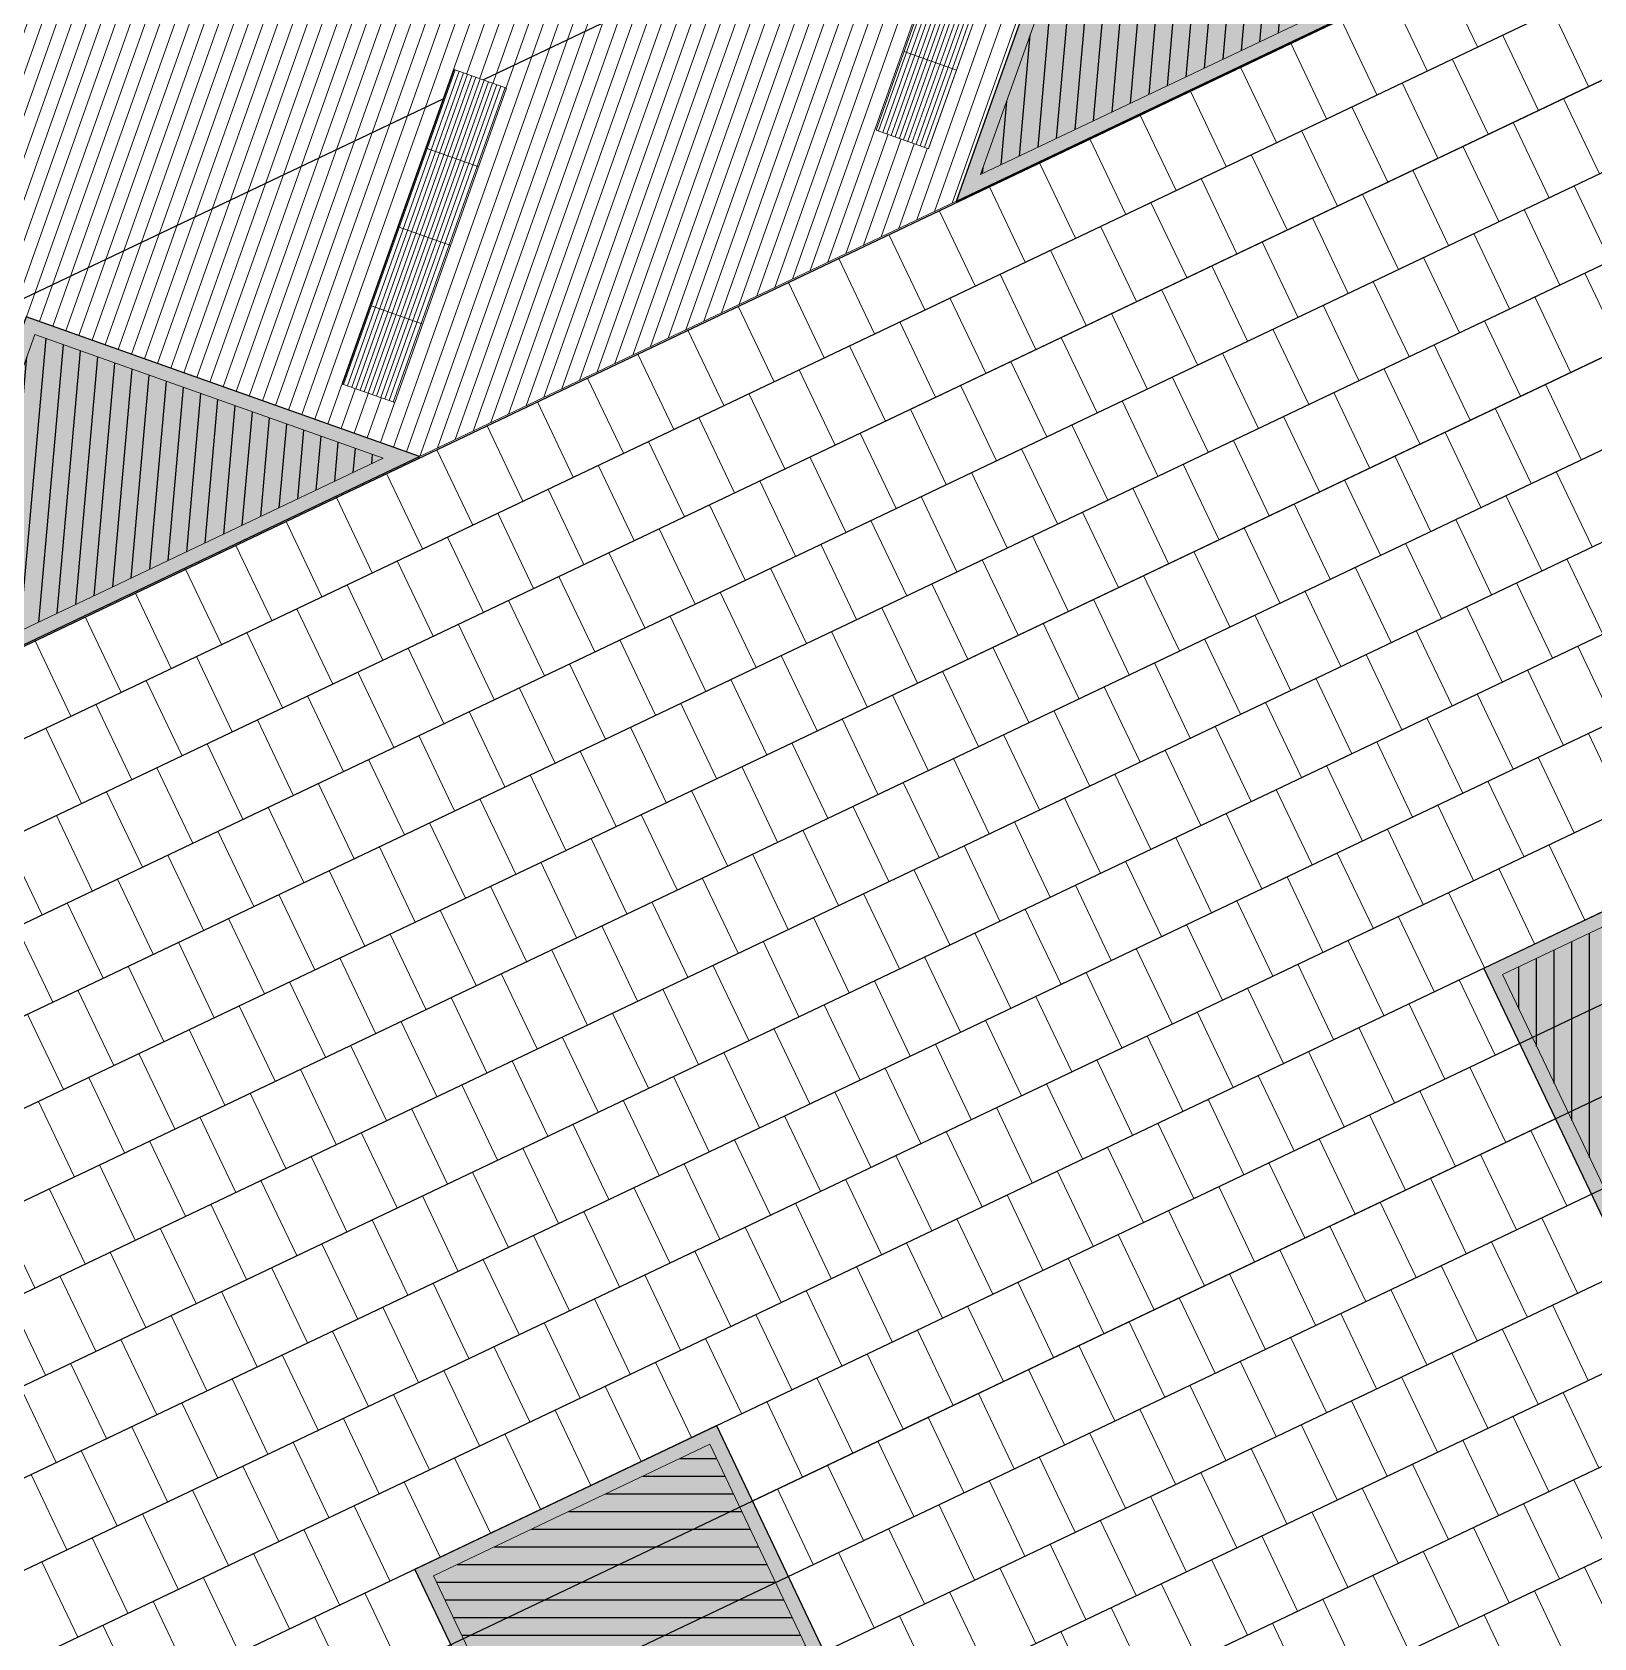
# Model space of a CAD drawing. Header units: metres. Extents: x 679599 to 680028, y 2748524 to 2748840.
# Drawn here: x 679856.32 to 679867.55, y 2748775.6 to 2748787.14 of the extents above; entities that cross this region are included whole.
import ezdxf

# ---------------------------------------------------------------- set-up
doc = ezdxf.new("R2010")
doc.units = ezdxf.units.M
doc.header["$LTSCALE"] = 5
doc.layers.add('00-AUX', color=2, linetype='Continuous', plot=False)
doc.layers.add('00-AUX Tree Pit', color=2, linetype='Continuous', plot=False)
doc.layers.add('02-L-B-Barrier Curb', color=210, linetype='Continuous', lineweight=5, plot=False)
doc.layers.add('02-L-B-Curb', color=11, linetype='Continuous', lineweight=5, plot=False)
for name, color, linetype, lineweight in [('02-L-B-Flat Bar', 181, 'Continuous', 5), ('03-TR-Pavement_04_Dry Meadow_', 54, 'Continuous', 5), ('04-BK-Tree Pit', 6, 'Continuous', 5)]:
    doc.layers.add(name, color=color, linetype=linetype, lineweight=lineweight)
for name, color, linetype, lineweight, true_color in [('02-L-Joints-Paviment_07_Precast Concrete Blocks 60X40', 7, 'Continuous', 5, 0x999999), ('03-TR-Pavement_02_Sealed Gravel', 7, 'Continuous', 5, 0x38321e), ('03-TR-Pavement_04_Dry Meadow_2', 7, 'Continuous', 5, 0xe2c75d), ('03-TR-Pavement_07_Precast Concrete Blocks 20X10', 7, 'Continuous', 5, 0x999999), ('03-TR-Pavement_07_Precast Concrete Blocks 60X40', 7, 'Continuous', 5, 0x999999), ('03-TR-Pavement_07_Precast irregular Concrete Blocks', 7, 'Continuous', 5, 0xb3b3b3)]:
    doc.layers.add(name, color=color, linetype=linetype, lineweight=lineweight, true_color=true_color)
doc.layers.add('03-TR-Tree Pit_Green', color=46, linetype='Continuous')
doc.layers.add('03-TR-Tree Pit_White', color=7, linetype='Continuous', true_color=0xfcfcfc)

# ---------------------------------------------------------------- blocks, each defined once
blk = doc.blocks.new('ALCORQUE RECTANGULAR')
at = {"layer": '03-TR-Tree Pit_Green', "ltscale": 0.3}
h = blk.add_hatch(dxfattribs=at)
h.set_pattern_fill('ANSI31', color=256, scale=0.04, angle=-45)
h.set_pattern_definition([(360, (-2068898.16958, 3428624.0145), (3e-17, 0.127), [])])
h.paths.add_polyline_path([(679903.391, 2748647.421), (679902.702, 2748648.869), (679904.689, 2748649.814), (679905.377, 2748648.367)])
at = {"layer": '03-TR-Tree Pit_White'}
h = blk.add_hatch(color=256, dxfattribs=at)
h.dxf.hatch_style = 1
h.paths.add_polyline_path([(679903.344, 2748647.288), (679902.569, 2748648.916), (679904.736, 2748649.947), (679905.511, 2748648.319)])
at = {"layer": '02-L-B-Curb'}
blk.add_lwpolyline([(679903.344, 2748647.288), (679902.569, 2748648.916), (679904.736, 2748649.947), (679905.511, 2748648.319)], close=True, dxfattribs=at)
at = {"layer": '02-L-B-Curb', "color": 6}
blk.add_lwpolyline([(679903.391, 2748647.421), (679902.702, 2748648.868), (679904.689, 2748649.814), (679905.378, 2748648.366)], close=True, dxfattribs=at)
blk = doc.blocks.new('Alcorque Parking 8m2')
at = {"layer": '03-TR-Tree Pit_Green', "ltscale": 0.3}
h = blk.add_hatch(dxfattribs=at)
h.set_pattern_fill('ANSI31', color=256, scale=0.04, angle=40)
h.set_pattern_definition([(85, (-679726.04474, -2748720.75428), (-0.1265167266577, 0.011068779329), [])])
h.paths.add_polyline_path([(-1.079, -0.384), (2.316, 1.231), (-0.189, 2.121)])
at = {"layer": '03-TR-Tree Pit_White'}
h = blk.add_hatch(color=256, dxfattribs=at)
h.dxf.hatch_style = 1
h.paths.add_polyline_path([(-1.254, -0.578), (2.577, 1.245), (-0.25, 2.249)])
at = {"layer": '02-L-B-Curb'}
blk.add_lwpolyline([(2.577, 1.245), (-0.25, 2.249), (-1.254, -0.578)], close=True, dxfattribs=at)
at = {"layer": '02-L-B-Curb', "color": 6}
blk.add_lwpolyline([(2.316, 1.231), (-0.189, 2.121), (-1.079, -0.384)], close=True, dxfattribs=at)
blk = doc.blocks.new('Piece Parking')
blk.add_wipeout([(-1.7, 0.2), (-1.7, -0.2), (0.7, -0.2), (0.7, 0.2)])
at = {"layer": '03-TR-Pavement_07_Precast irregular Concrete Blocks'}
h = blk.add_hatch(dxfattribs=at)
h.set_pattern_fill('ANSI31', color=256, scale=0.01, angle=135)
h.paths.add_polyline_path([(-1.7, 0.2), (0.7, 0.2), (0.7, -0.2), (-1.7, -0.2)])
blk.add_lwpolyline([(-1.7, 0.2), (0.7, 0.2), (0.7, -0.2), (-1.7, -0.2)], close=True)
at = {"layer": '02-L-Joints-Paviment_07_Precast Concrete Blocks 60X40'}
for points in [[(-1.1, 0.2), (-1.1, -0.2)], [(-0.5, 0.2), (-0.5, -0.2)], [(0.1, 0.2), (0.1, -0.2)]]:
    blk.add_lwpolyline(points, dxfattribs=at)
blk = doc.blocks.new('*U48')
at = {"rotation": 44.98941877856481}
blk.add_blockref('Piece Parking', (-0.199, -0.481), dxfattribs=at)
blk = doc.blocks.new('*U49')
at = {"layer": '02-L-B-Barrier Curb', "color": 0, "linetype": 'ByBlock', "lineweight": -2, "transparency": 16777216, "rotation": 25.44812303892089}
for p in [(679863.118, 2748788.492), (679859.28, 2748786.666), (679855.442, 2748784.839)]:
    blk.add_blockref('*U48', p, dxfattribs=at)

msp = doc.modelspace()

# ---------------------------------------------------------------- hatches: boundary and pattern name
at = {"layer": '03-TR-Pavement_02_Sealed Gravel', "linetype": 'Continuous'}
h = msp.add_hatch(dxfattribs=at)
h.set_pattern_fill('ANSI31', color=256, scale=0.0393, angle=45)
h.set_pattern_definition([(90, (652974.11672, 2717198.73223), (-0.1247775, 0), [])])
h.paths.add_polyline_path([(679907.003, 2748743.724, -0.161814), (679919.498, 2748750.942, -0.003897), (679921.772, 2748751.391), (679921.586, 2748752.374, 0.003898), (679919.297, 2748751.921, 0.095494), (679910.949, 2748748.457), (679917.775, 2748758.07), (679916.96, 2748758.649), (679908.689, 2748747.001, -0.265173), (679902.296, 2748744.031), (679888.553, 2748745.181, -0.048342), (679890.618, 2748750.885, -0.004242), (679894.427, 2748758.72, 0.011738), (679915.164, 2748760.727), (679915.044, 2748761.72, -0.011403), (679894.945, 2748759.761, -0.003208), (679897.927, 2748765.636, 0.027333), (679901.217, 2748772.976), (679900.283, 2748773.333, -0.027329), (679897.038, 2748766.094, 0.003497), (679893.785, 2748759.676, -0.003341), (679887.88, 2748759.291, 0.244086), (679870.012, 2748749.029, -0.032517), (679865.084, 2748742.409), (679862.777, 2748745.531), (679860.575, 2748752.201), (679900.459, 2748777.03), (679899.984, 2748777.794), (679859.498, 2748752.591), (679861.968, 2748745.112), (679883.467, 2748716.021), (679900.195, 2748726.433), (679899.719, 2748727.197), (679883.697, 2748717.224), (679883.594, 2748717.363)])
h.paths.add_polyline_path([(679882.996, 2748718.173), (679865.678, 2748741.606, -0.241422), (679874.739, 2748745.333), (679887.312, 2748744.281, 0.084331), (679886.811, 2748733.425, -0.18785)], flags=16)
h.paths.add_polyline_path([(679882.994, 2748718.344), (679865.806, 2748741.601, -0.239448), (679874.731, 2748745.234), (679887.191, 2748744.191, 0.083451), (679886.712, 2748733.412, -0.186193)], flags=0)
h.paths.add_polyline_path([(679886.133, 2748721.729, 0.134058), (679887.803, 2748733.548, -0.08537), (679888.318, 2748744.197), (679902.212, 2748743.034, 0.099036), (679905.374, 2748743.396)], flags=16)
h.paths.add_polyline_path([(679886.454, 2748722.241, 0.127381), (679887.903, 2748733.561, -0.084667), (679888.396, 2748744.09), (679902.204, 2748742.935, 0.088186), (679905.066, 2748743.2)], flags=0)
h.paths.add_polyline_path([(679874.823, 2748746.33, 0.140393), (679868.482, 2748745.074, 0.016107), (679870.852, 2748748.487, -0.244209), (679887.93, 2748758.293, 0.003014), (679893.269, 2748758.637, 0.003955), (679889.715, 2748751.315, 0.049646), (679887.543, 2748745.265)], flags=16)
h.paths.add_polyline_path([(679874.831, 2748746.429, 0.131521), (679868.806, 2748745.345, 0.014517), (679870.937, 2748748.433, -0.244222), (679887.935, 2748758.193, 0.002916), (679893.102, 2748758.525, 0.003871), (679889.625, 2748751.358, 0.048992), (679887.466, 2748745.372)], flags=0)
at = {"layer": '03-TR-Pavement_04_Dry Meadow_', "linetype": 'Continuous'}
h = msp.add_hatch(dxfattribs=at)
h.set_pattern_fill('ANSI31', color=256, scale=0.0502, angle=45)
h.paths.add_polyline_path([(679889.625, 2748751.358, -0.003871), (679893.102, 2748758.525, -0.002916), (679887.935, 2748758.193, 0.244222), (679870.937, 2748748.433, -0.014517), (679868.806, 2748745.345, -0.131521), (679874.831, 2748746.429), (679887.466, 2748745.372, -0.048992)], flags=17)
h.paths.add_polyline_path([(679905.066, 2748743.2, -0.088186), (679902.204, 2748742.935), (679888.396, 2748744.09, 0.084667), (679887.903, 2748733.561, -0.127381), (679886.454, 2748722.241)], flags=17)
h.paths.add_polyline_path([(679887.191, 2748744.191), (679874.731, 2748745.234, 0.239448), (679865.806, 2748741.601), (679882.994, 2748718.344, 0.186193), (679886.712, 2748733.412, -0.083451)], flags=17)
h.paths.add_polyline_path([(679929.227, 2748752.578), (679904.229, 2748780.437), (679900.069, 2748777.847), (679900.597, 2748776.998), (679860.694, 2748752.157), (679862.867, 2748745.578), (679865.09, 2748742.57, 0.032019), (679869.928, 2748749.083, -0.244074), (679887.875, 2748759.391, 0.003309), (679893.721, 2748759.772, -0.003469), (679896.949, 2748766.14, 0.027673), (679900.225, 2748773.463), (679901.346, 2748773.034, -0.027673), (679898.015, 2748765.59, 0.003122), (679895.113, 2748759.874, 0.011361), (679915.131, 2748761.831), (679915.275, 2748760.639, -0.011763), (679894.491, 2748758.624, 0.004214), (679890.709, 2748750.842, 0.047397), (679888.679, 2748745.271), (679902.304, 2748744.131, 0.265173), (679908.607, 2748747.059), (679916.936, 2748758.789), (679917.914, 2748758.094), (679911.331, 2748748.822, -0.090021), (679919.276, 2748752.019, -0.004065), (679921.666, 2748752.491), (679921.889, 2748751.311, 0.004065), (679919.518, 2748750.844, 0.161814), (679907.078, 2748743.658), (679883.723, 2748717.358), (679899.751, 2748727.335), (679899.804, 2748727.25), (679900.279, 2748726.487)])
at = {"layer": '03-TR-Pavement_04_Dry Meadow_2', "ltscale": 2, "transparency": 33554687}
h = msp.add_hatch(dxfattribs=at)
h.set_pattern_fill('AR-CONC', color=256, scale=0.0067, angle=290)
h.paths.add_polyline_path([(679889.625, 2748751.358, -0.003871), (679893.102, 2748758.525, -0.002916), (679887.935, 2748758.193, 0.244222), (679870.937, 2748748.433, -0.014517), (679868.806, 2748745.345, -0.131521), (679874.831, 2748746.429), (679887.466, 2748745.372, -0.048992)], flags=17)
h.paths.add_polyline_path([(679905.066, 2748743.2, -0.088186), (679902.204, 2748742.935), (679888.396, 2748744.09, 0.084667), (679887.903, 2748733.561, -0.127381), (679886.454, 2748722.241)], flags=17)
h.paths.add_polyline_path([(679887.191, 2748744.191), (679874.731, 2748745.234, 0.239448), (679865.806, 2748741.601), (679882.994, 2748718.344, 0.186193), (679886.712, 2748733.412, -0.083451)], flags=17)
edge = h.paths.add_edge_path(flags=17)
edge.add_line((679912.578, 2748752.651), (679912.219, 2748752.906))
edge.add_arc((679911.099, 2748751.078), 2.144, 58.5039, 110.6816)
edge.add_arc((679909.301, 2748755.897), 3, 130.6997, 290.2906, ccw=False)
edge.add_arc((679905.979, 2748759.825), 2.144, 309.5625, 360.2606)
edge.add_arc((679862.059, 2749201.318), 443.88, 274.19002, 275.95669, ccw=False)
edge.add_arc((680354.265, 2748530.352), 513.323, 153.59615, 154.56191)
edge.add_arc((679919.017, 2748737.377), 31.348, 154.5619, 165.4163)
edge.add_line((679888.679, 2748745.271), (679902.304, 2748744.131))
edge.add_arc((679902.889, 2748751.119), 7.013, 265.2169, 324.6227)
edge.add_line((679908.607, 2748747.059), (679912.578, 2748752.651))
edge = h.paths.add_edge_path()
edge.add_line((679894.39, 2748762.424), (679894.918, 2748762.159))
edge.add_arc((680354.265, 2748530.352), 514.523, 152.72476, 153.22245, ccw=False)
edge.add_arc((679832.485, 2748799.377), 72.528, 332.72476, 339.06533)
edge.add_line((679900.225, 2748773.463), (679901.346, 2748773.034))
edge.add_arc((679832.485, 2748799.377), 73.728, 332.72476, 339.06533, ccw=False)
edge.add_arc((680354.265, 2748530.352), 513.323, 152.72476, 153.44035)
edge.add_arc((679862.059, 2749201.318), 442.68, 274.28218, 276.8857)
edge.add_line((679915.131, 2748761.831), (679915.275, 2748760.639))
edge.add_arc((679862.059, 2749201.318), 443.88, 276.15185, 276.8857, ccw=False)
edge.add_arc((679911.725, 2748760.435), 2.144, 191.8592, 241.8889)
edge.add_arc((679909.301, 2748755.897), 3, -0.8356, 61.8842, ccw=False)
edge.add_arc((679914.444, 2748755.789), 2.144, 178.276, 230.7467)
edge.add_line((679913.087, 2748754.129), (679913.446, 2748753.874))
edge.add_line((679913.446, 2748753.874), (679916.936, 2748758.789))
edge.add_line((679916.936, 2748758.789), (679917.914, 2748758.094))
edge.add_line((679917.914, 2748758.094), (679911.331, 2748748.822))
edge.add_arc((679924.109, 2748728.534), 23.977, 101.628, 122.2039, ccw=False)
edge.add_arc((679949.469, 2748605.298), 149.796, 100.69645, 101.62805, ccw=False)
edge.add_line((679921.666, 2748752.491), (679921.889, 2748751.311))
edge.add_arc((679949.469, 2748605.298), 148.596, 100.69645, 101.62805)
edge.add_arc((679924.109, 2748728.534), 22.777, 101.628, 129.2286)
edge.add_arc((679911.191, 2748743.572), 3, -218.3678, 119.6968, ccw=False)
edge.add_arc((679924.109, 2748728.534), 22.777, 132.1004, 138.3944)
edge.add_line((679907.078, 2748743.658), (679883.723, 2748717.358))
edge.add_line((679883.723, 2748717.358), (679899.751, 2748727.335))
edge.add_line((679899.751, 2748727.335), (679900.279, 2748726.487))
edge.add_line((679900.279, 2748726.487), (679929.227, 2748752.578))
edge.add_line((679929.227, 2748752.578), (679904.229, 2748780.437))
edge.add_line((679904.229, 2748780.437), (679900.069, 2748777.847))
edge.add_line((679900.069, 2748777.847), (679900.597, 2748776.998))
edge.add_line((679900.597, 2748776.998), (679860.694, 2748752.157))
edge.add_line((679860.694, 2748752.157), (679862.867, 2748745.578))
edge.add_line((679862.867, 2748745.578), (679865.09, 2748742.57))
edge.add_arc((679816.707, 2748783.565), 63.415, 319.72545, 327.06105)
edge.add_arc((679888.831, 2748736.95), 22.462, 92.4387, 147.3038, ccw=False)
edge.add_arc((679862.059, 2749201.318), 442.68, 273.34324, 274.10153)
edge.add_arc((680354.265, 2748530.352), 514.523, 153.38949, 153.51982, ccw=False)
edge.add_line((679894.244, 2748760.819), (679893.717, 2748761.084))
edge.add_arc((679892.885, 2748759.107), 2.144, 67.1871, 119.5346)
edge.add_arc((679890.381, 2748763.601), 3, 7.4778, 298.8516, ccw=False)
edge.add_arc((679895.481, 2748764.27), 2.144, 187.476, 239.4248)
edge = h.paths.add_edge_path(flags=16)
edge.add_line((679883.004, 2748744.541), (679881.509, 2748744.665))
edge.add_arc((679875.307, 2748747.879), 6.985, 309.9662, 332.6034, ccw=False)
edge.add_arc((679881.878, 2748740.031), 3.25, 129.8801, 311.1921)
edge.add_arc((679888.942, 2748731.549), 7.79, 108.2799, 129.1989, ccw=False)
edge.add_line((679886.498, 2748738.946), (679886.606, 2748740.451))
edge.add_arc((679890.077, 2748747.425), 7.79, 222.6234, 243.5424, ccw=False)
edge.add_arc((679889.649, 2748746.695), 6.985, 197.9552, 220.5924, ccw=False)
at = {"layer": '03-TR-Pavement_07_Precast Concrete Blocks 20X10'}
h = msp.add_hatch(dxfattribs=at)
h.set_pattern_fill('ANSI31', color=256, scale=0.0315, angle=25.5)
h.set_pattern_definition([(70.5, (0, 0), (-0.094275932128, 0.033384858509), [])])
edge = h.paths.add_edge_path()
edge.add_line((679846.747, 2748785.254), (679848.542, 2748781.477))
edge.add_line((679848.542, 2748781.477), (679851.428, 2748780.438))
edge.add_line((679851.428, 2748780.438), (679855.273, 2748782.267))
edge.add_line((679855.273, 2748782.267), (679856.277, 2748785.094))
edge.add_line((679856.277, 2748785.094), (679859.104, 2748784.09))
edge.add_line((679859.104, 2748784.09), (679862.949, 2748785.92))
edge.add_line((679862.949, 2748785.92), (679863.953, 2748788.747))
edge.add_line((679863.953, 2748788.747), (679866.78, 2748787.743))
edge.add_line((679866.78, 2748787.743), (679870.625, 2748789.573))
edge.add_line((679870.625, 2748789.573), (679871.629, 2748792.4))
edge.add_line((679871.629, 2748792.4), (679874.456, 2748791.396))
edge.add_line((679874.456, 2748791.396), (679878.294, 2748793.222))
edge.add_line((679878.294, 2748793.222), (679879.304, 2748796.052))
edge.add_line((679879.304, 2748796.052), (679882.132, 2748795.049))
edge.add_line((679882.132, 2748795.049), (679885.976, 2748796.878))
edge.add_line((679885.976, 2748796.878), (679886.946, 2748799.611))
edge.add_line((679886.946, 2748799.611), (679886.98, 2748799.704))
edge.add_line((679886.98, 2748799.704), (679889.807, 2748798.7))
edge.add_line((679889.807, 2748798.7), (679893.651, 2748800.53))
edge.add_line((679893.651, 2748800.53), (679894.655, 2748803.357))
edge.add_line((679894.655, 2748803.357), (679897.482, 2748802.353))
edge.add_line((679897.482, 2748802.353), (679901.327, 2748804.183))
edge.add_line((679901.327, 2748804.183), (679902.33, 2748807.009))
edge.add_line((679902.33, 2748807.009), (679905.158, 2748806.006))
edge.add_line((679905.158, 2748806.006), (679909.001, 2748807.835))
edge.add_line((679909.001, 2748807.835), (679909.972, 2748810.567))
edge.add_line((679909.972, 2748810.567), (679912.832, 2748809.658))
edge.add_line((679912.832, 2748809.658), (679916.677, 2748811.487))
edge.add_line((679916.677, 2748811.487), (679917.681, 2748814.314))
edge.add_line((679917.681, 2748814.314), (679920.508, 2748813.31))
edge.add_line((679920.508, 2748813.31), (679924.352, 2748815.139))
edge.add_line((679924.352, 2748815.139), (679925.356, 2748817.966))
edge.add_line((679925.356, 2748817.966), (679928.18, 2748816.961))
edge.add_line((679928.18, 2748816.961), (679932.025, 2748818.791))
edge.add_line((679932.025, 2748818.791), (679933.03, 2748821.618))
edge.add_line((679933.03, 2748821.618), (679935.857, 2748820.614))
edge.add_line((679935.857, 2748820.614), (679939.701, 2748822.444))
edge.add_line((679939.701, 2748822.444), (679940.705, 2748825.27))
edge.add_line((679940.705, 2748825.27), (679943.555, 2748824.267))
edge.add_line((679943.555, 2748824.267), (679947.475, 2748826.144))
edge.add_line((679947.475, 2748826.144), (679948.507, 2748829.047))
edge.add_line((679948.507, 2748829.047), (679946.708, 2748832.826))
edge.add_line((679946.708, 2748832.826), (679846.744, 2748785.257))

# ---------------------------------------------------------------- linework, layer by layer
at = {"layer": '00-AUX'}
for points in [[(679851.605, 2748783.013), (679948.419, 2748829.084)], [(679670.326, 2748694.247), (679906.736, 2748806.746)], [(679670.403, 2748693.619), (679906.813, 2748806.118)], [(679670.841, 2748693.163), (679907.252, 2748805.663)], [(679670.919, 2748692.536), (679907.329, 2748805.035)], [(679671.357, 2748692.08), (679907.767, 2748804.579)], [(679671.434, 2748691.452), (679907.845, 2748803.951)], [(679671.873, 2748690.996), (679908.283, 2748803.495)], [(679671.95, 2748690.369), (679908.36, 2748802.868)], [(679675.639, 2748691.46), (679908.831, 2748802.427)], [(679680.412, 2748693.066), (679908.864, 2748801.779)], [(679684.823, 2748694.501), (679909.347, 2748801.344)], [(679689.235, 2748695.936), (679907.032, 2748799.578)], [(679694.007, 2748697.543), (679904.22, 2748797.575)], [(679698.419, 2748698.977), (679901.769, 2748795.744)], [(679703.192, 2748700.584), (679899.679, 2748794.085)], [(679707.603, 2748702.019), (679896.867, 2748792.083)], [(679712.015, 2748703.454), (679894.416, 2748790.252)], [(679716.787, 2748705.06), (679891.964, 2748788.421)], [(679721.199, 2748706.495), (679889.513, 2748786.59)]]:
    msp.add_lwpolyline(points, dxfattribs=at)
at = {"layer": '00-AUX Tree Pit'}
for points in [[(679866.794, 2748787.746), (679863.967, 2748788.75), (679862.963, 2748785.923)], [(679859.103, 2748784.091), (679856.276, 2748785.095), (679855.272, 2748782.268)], [(679869.416, 2748779.02), (679867.788, 2748778.245), (679866.756, 2748780.412), (679868.385, 2748781.187)], [(679859.846, 2748774.462), (679859.071, 2748776.09), (679861.238, 2748777.122), (679862.013, 2748775.493)]]:
    msp.add_lwpolyline(points, close=True, dxfattribs=at)
at = {"layer": '02-L-B-Flat Bar'}
msp.add_lwpolyline([(679851.427, 2748780.438), (679947.475, 2748826.144)], dxfattribs=at)
at = {"layer": '02-L-Joints-Paviment_07_Precast Concrete Blocks 60X40'}
for points in [[(679866.452, 2748787.576), (679866.71, 2748787.035)], [(679866.091, 2748787.404), (679866.349, 2748786.863)], [(679867.252, 2748787.292), (679867.509, 2748786.751)], [(679865.73, 2748787.233), (679865.987, 2748786.691)], [(679866.89, 2748787.121), (679867.148, 2748786.579)], [(679865.368, 2748787.061), (679865.626, 2748786.519)], [(679865.007, 2748786.889), (679865.265, 2748786.347)], [(679866.529, 2748786.949), (679866.787, 2748786.407)], [(679866.168, 2748786.777), (679866.426, 2748786.235)], [(679864.646, 2748786.717), (679864.904, 2748786.175)], [(679867.329, 2748786.665), (679867.587, 2748786.123)], [(679864.285, 2748786.545), (679864.543, 2748786.003)], [(679865.807, 2748786.605), (679866.065, 2748786.063)], [(679865.446, 2748786.433), (679865.703, 2748785.891)], [(679866.968, 2748786.493), (679867.225, 2748785.951)], [(679863.924, 2748786.373), (679864.181, 2748785.831)], [(679866.606, 2748786.321), (679866.864, 2748785.779)], [(679863.562, 2748786.201), (679863.82, 2748785.66)], [(679865.084, 2748786.261), (679865.342, 2748785.719)], [(679864.723, 2748786.089), (679864.981, 2748785.547)], [(679866.245, 2748786.149), (679866.503, 2748785.607)], [(679863.201, 2748786.029), (679863.459, 2748785.488)], [(679865.884, 2748785.977), (679866.142, 2748785.435)], [(679867.406, 2748786.037), (679867.664, 2748785.495)], [(679862.84, 2748785.858), (679863.098, 2748785.316)], [(679864.362, 2748785.917), (679864.62, 2748785.376)], [(679867.045, 2748785.865), (679867.303, 2748785.323)], [(679864.001, 2748785.745), (679864.259, 2748785.204)], [(679865.523, 2748785.805), (679865.781, 2748785.263)], [(679862.479, 2748785.686), (679862.737, 2748785.144)], [(679865.162, 2748785.633), (679865.419, 2748785.092)], [(679866.684, 2748785.693), (679866.941, 2748785.151)], [(679862.118, 2748785.514), (679862.375, 2748784.972)], [(679863.64, 2748785.574), (679863.897, 2748785.032)], [(679866.322, 2748785.521), (679866.58, 2748784.98)], [(679863.278, 2748785.402), (679863.536, 2748784.86)], [(679864.8, 2748785.462), (679865.058, 2748784.92)], [(679867.483, 2748785.409), (679867.741, 2748784.867)], [(679861.756, 2748785.342), (679862.014, 2748784.8)], [(679864.439, 2748785.29), (679864.697, 2748784.748)], [(679865.961, 2748785.349), (679866.219, 2748784.808)], [(679861.395, 2748785.17), (679861.653, 2748784.628)], [(679862.917, 2748785.23), (679863.175, 2748784.688)], [(679865.6, 2748785.178), (679865.858, 2748784.636)], [(679867.122, 2748785.237), (679867.38, 2748784.696)], [(679862.556, 2748785.058), (679862.814, 2748784.516)], [(679864.078, 2748785.118), (679864.336, 2748784.576)], [(679866.761, 2748785.065), (679867.019, 2748784.524)], [(679861.034, 2748784.998), (679861.292, 2748784.456)], [(679863.717, 2748784.946), (679863.975, 2748784.404)], [(679865.239, 2748785.006), (679865.497, 2748784.464)], [(679860.673, 2748784.826), (679860.931, 2748784.285)], [(679862.195, 2748784.886), (679862.453, 2748784.344)], [(679864.878, 2748784.834), (679865.135, 2748784.292)], [(679866.4, 2748784.894), (679866.657, 2748784.352)], [(679861.834, 2748784.714), (679862.091, 2748784.172)], [(679863.356, 2748784.774), (679863.613, 2748784.232)], [(679866.038, 2748784.722), (679866.296, 2748784.18)], [(679860.312, 2748784.654), (679860.57, 2748784.113)], [(679862.994, 2748784.602), (679863.252, 2748784.06)], [(679864.516, 2748784.662), (679864.774, 2748784.12)], [(679867.199, 2748784.61), (679867.457, 2748784.068)], [(679859.951, 2748784.483), (679860.208, 2748783.941)], [(679861.472, 2748784.542), (679861.73, 2748784.001)], [(679864.155, 2748784.49), (679864.413, 2748783.948)], [(679865.677, 2748784.55), (679865.935, 2748784.008)], [(679861.111, 2748784.37), (679861.369, 2748783.829)], [(679862.633, 2748784.43), (679862.891, 2748783.888)], [(679865.316, 2748784.378), (679865.574, 2748783.836)], [(679866.838, 2748784.438), (679867.096, 2748783.896)], [(679859.589, 2748784.311), (679859.847, 2748783.769)], [(679862.272, 2748784.258), (679862.53, 2748783.717)], [(679863.794, 2748784.318), (679864.052, 2748783.776)], [(679866.477, 2748784.266), (679866.735, 2748783.724)], [(679859.228, 2748784.139), (679859.486, 2748783.597)], [(679860.75, 2748784.199), (679861.008, 2748783.657)], [(679863.433, 2748784.146), (679863.691, 2748783.605)], [(679864.955, 2748784.206), (679865.213, 2748783.664)], [(679860.389, 2748784.027), (679860.647, 2748783.485)], [(679861.911, 2748784.087), (679862.169, 2748783.545)], [(679864.594, 2748784.034), (679864.851, 2748783.492)], [(679866.116, 2748784.094), (679866.373, 2748783.552)], [(679858.867, 2748783.967), (679859.125, 2748783.425)], [(679861.55, 2748783.915), (679861.808, 2748783.373)], [(679863.072, 2748783.974), (679863.33, 2748783.433)], [(679865.754, 2748783.922), (679866.012, 2748783.38)], [(679867.276, 2748783.982), (679867.534, 2748783.44)], [(679858.506, 2748783.795), (679858.764, 2748783.253)], [(679860.028, 2748783.855), (679860.286, 2748783.313)], [(679862.71, 2748783.803), (679862.968, 2748783.261)], [(679864.232, 2748783.862), (679864.49, 2748783.321)], [(679866.915, 2748783.81), (679867.173, 2748783.268)], [(679859.667, 2748783.683), (679859.924, 2748783.141)], [(679861.189, 2748783.743), (679861.446, 2748783.201)], [(679863.871, 2748783.69), (679864.129, 2748783.149)], [(679865.393, 2748783.75), (679865.651, 2748783.208)], [(679858.145, 2748783.623), (679858.402, 2748783.081)], [(679860.827, 2748783.571), (679861.085, 2748783.029)], [(679862.349, 2748783.631), (679862.607, 2748783.089)], [(679865.032, 2748783.578), (679865.29, 2748783.037)], [(679866.554, 2748783.638), (679866.812, 2748783.096)], [(679857.783, 2748783.451), (679858.041, 2748782.91)], [(679859.305, 2748783.511), (679859.563, 2748782.969)], [(679861.988, 2748783.459), (679862.246, 2748782.917)], [(679863.51, 2748783.519), (679863.768, 2748782.977)], [(679866.193, 2748783.466), (679866.451, 2748782.924)], [(679858.944, 2748783.339), (679859.202, 2748782.797)], [(679860.466, 2748783.399), (679860.724, 2748782.857)], [(679863.149, 2748783.347), (679863.407, 2748782.805)], [(679864.671, 2748783.406), (679864.929, 2748782.865)], [(679867.354, 2748783.354), (679867.611, 2748782.812)], [(679857.422, 2748783.279), (679857.68, 2748782.738)], [(679860.105, 2748783.227), (679860.363, 2748782.685)], [(679861.627, 2748783.287), (679861.885, 2748782.745)], [(679864.31, 2748783.235), (679864.568, 2748782.693)], [(679865.832, 2748783.294), (679866.089, 2748782.753)], [(679857.061, 2748783.108), (679857.319, 2748782.566)], [(679858.583, 2748783.167), (679858.841, 2748782.626)], [(679861.266, 2748783.115), (679861.524, 2748782.573)], [(679862.788, 2748783.175), (679863.046, 2748782.633)], [(679865.47, 2748783.123), (679865.728, 2748782.581)], [(679866.992, 2748783.182), (679867.25, 2748782.641)], [(679858.222, 2748782.995), (679858.48, 2748782.454)], [(679859.744, 2748783.055), (679860.002, 2748782.513)], [(679862.427, 2748783.003), (679862.684, 2748782.461)], [(679863.949, 2748783.063), (679864.206, 2748782.521)], [(679866.631, 2748783.01), (679866.889, 2748782.469)], [(679856.7, 2748782.936), (679856.958, 2748782.394)], [(679859.383, 2748782.883), (679859.64, 2748782.342)], [(679860.905, 2748782.943), (679861.162, 2748782.401)], [(679863.587, 2748782.891), (679863.845, 2748782.349)], [(679865.109, 2748782.951), (679865.367, 2748782.409)], [(679856.339, 2748782.764), (679856.596, 2748782.222)], [(679857.861, 2748782.824), (679858.118, 2748782.282)], [(679860.543, 2748782.771), (679860.801, 2748782.229)], [(679862.065, 2748782.831), (679862.323, 2748782.289)], [(679864.748, 2748782.779), (679865.006, 2748782.237)], [(679866.27, 2748782.839), (679866.528, 2748782.297)], [(679857.499, 2748782.652), (679857.757, 2748782.11)], [(679859.021, 2748782.711), (679859.279, 2748782.17)], [(679861.704, 2748782.659), (679861.962, 2748782.117)], [(679863.226, 2748782.719), (679863.484, 2748782.177)], [(679865.909, 2748782.667), (679866.167, 2748782.125)], [(679867.431, 2748782.726), (679867.689, 2748782.185)], [(679858.66, 2748782.54), (679858.918, 2748781.998)], [(679860.182, 2748782.599), (679860.44, 2748782.058)], [(679862.865, 2748782.547), (679863.123, 2748782.005)], [(679864.387, 2748782.607), (679864.645, 2748782.065)], [(679867.07, 2748782.555), (679867.328, 2748782.013)], [(679857.138, 2748782.48), (679857.396, 2748781.938)], [(679859.821, 2748782.428), (679860.079, 2748781.886)], [(679861.343, 2748782.487), (679861.601, 2748781.946)], [(679864.026, 2748782.435), (679864.284, 2748781.893)], [(679865.548, 2748782.495), (679865.806, 2748781.953)], [(679856.777, 2748782.308), (679857.035, 2748781.766)], [(679858.299, 2748782.368), (679858.557, 2748781.826)], [(679860.982, 2748782.315), (679861.24, 2748781.774)], [(679862.504, 2748782.375), (679862.762, 2748781.833)], [(679865.187, 2748782.323), (679865.444, 2748781.781)], [(679866.709, 2748782.383), (679866.966, 2748781.841)], [(679857.938, 2748782.196), (679858.196, 2748781.654)], [(679859.46, 2748782.256), (679859.718, 2748781.714)], [(679862.143, 2748782.203), (679862.4, 2748781.662)], [(679863.665, 2748782.263), (679863.922, 2748781.721)], [(679866.347, 2748782.211), (679866.605, 2748781.669)], [(679856.416, 2748782.136), (679856.674, 2748781.594)], [(679859.099, 2748782.084), (679859.356, 2748781.542)], [(679860.621, 2748782.144), (679860.878, 2748781.602)], [(679863.303, 2748782.091), (679863.561, 2748781.549)], [(679864.825, 2748782.151), (679865.083, 2748781.609)], [(679867.508, 2748782.099), (679867.766, 2748781.557)], [(679857.577, 2748782.024), (679857.834, 2748781.482)], [(679860.259, 2748781.972), (679860.517, 2748781.43)], [(679861.781, 2748782.031), (679862.039, 2748781.49)], [(679864.464, 2748781.979), (679864.722, 2748781.437)], [(679865.986, 2748782.039), (679866.244, 2748781.497)], [(679867.147, 2748781.927), (679867.405, 2748781.385)], [(679857.215, 2748781.852), (679857.473, 2748781.31)], [(679858.737, 2748781.912), (679858.995, 2748781.37)], [(679861.42, 2748781.86), (679861.678, 2748781.318)], [(679862.942, 2748781.919), (679863.2, 2748781.378)], [(679865.625, 2748781.867), (679865.883, 2748781.325)], [(679858.376, 2748781.74), (679858.634, 2748781.198)], [(679859.898, 2748781.8), (679860.156, 2748781.258)], [(679862.581, 2748781.747), (679862.839, 2748781.206)], [(679864.103, 2748781.807), (679864.361, 2748781.265)], [(679865.264, 2748781.695), (679865.522, 2748781.153)], [(679866.786, 2748781.755), (679867.044, 2748781.213)], [(679856.854, 2748781.68), (679857.112, 2748781.138)], [(679859.537, 2748781.628), (679859.795, 2748781.086)], [(679861.059, 2748781.688), (679861.317, 2748781.146)], [(679863.742, 2748781.635), (679864, 2748781.094)], [(679866.425, 2748781.583), (679866.682, 2748781.041)], [(679856.493, 2748781.508), (679856.751, 2748780.967)], [(679858.015, 2748781.568), (679858.273, 2748781.026)], [(679860.698, 2748781.516), (679860.956, 2748780.974)], [(679862.22, 2748781.576), (679862.478, 2748781.034)], [(679863.381, 2748781.464), (679863.638, 2748780.922)], [(679864.903, 2748781.523), (679865.16, 2748780.982)], [(679857.654, 2748781.396), (679857.912, 2748780.854)], [(679859.176, 2748781.456), (679859.434, 2748780.914)], [(679861.859, 2748781.404), (679862.116, 2748780.862)], [(679864.541, 2748781.351), (679864.799, 2748780.81)], [(679866.063, 2748781.411), (679866.321, 2748780.869)], [(679856.132, 2748781.336), (679856.39, 2748780.795)], [(679858.815, 2748781.284), (679859.072, 2748780.742)], [(679860.337, 2748781.344), (679860.594, 2748780.802)], [(679861.497, 2748781.232), (679861.755, 2748780.69)], [(679863.019, 2748781.292), (679863.277, 2748780.75)], [(679865.702, 2748781.239), (679865.96, 2748780.698)], [(679867.224, 2748781.299), (679867.482, 2748780.757)], [(679857.293, 2748781.224), (679857.55, 2748780.683)], [(679859.975, 2748781.172), (679860.233, 2748780.63)], [(679862.658, 2748781.12), (679862.916, 2748780.578)], [(679864.18, 2748781.18), (679864.438, 2748780.638)], [(679866.863, 2748781.127), (679867.121, 2748780.586)], [(679856.931, 2748781.052), (679857.189, 2748780.511)], [(679858.453, 2748781.112), (679858.711, 2748780.57)], [(679859.614, 2748781), (679859.872, 2748780.458)], [(679861.136, 2748781.06), (679861.394, 2748780.518)], [(679863.819, 2748781.008), (679864.077, 2748780.466)], [(679865.341, 2748781.067), (679865.599, 2748780.526)], [(679858.092, 2748780.94), (679858.35, 2748780.399)], [(679860.775, 2748780.888), (679861.033, 2748780.346)], [(679862.297, 2748780.948), (679862.555, 2748780.406)], [(679864.98, 2748780.896), (679865.238, 2748780.354)], [(679866.502, 2748780.955), (679866.76, 2748780.414)], [(679856.57, 2748780.881), (679856.828, 2748780.339)], [(679859.253, 2748780.828), (679859.511, 2748780.287)], [(679861.936, 2748780.776), (679862.194, 2748780.234)], [(679863.458, 2748780.836), (679863.716, 2748780.294)], [(679866.141, 2748780.784), (679866.398, 2748780.242)], [(679856.209, 2748780.709), (679856.467, 2748780.167)], [(679857.731, 2748780.769), (679857.989, 2748780.227)], [(679858.892, 2748780.656), (679859.15, 2748780.115)], [(679860.414, 2748780.716), (679860.672, 2748780.174)], [(679863.097, 2748780.664), (679863.354, 2748780.122)], [(679864.619, 2748780.724), (679864.876, 2748780.182)], [(679857.37, 2748780.597), (679857.628, 2748780.055)], [(679860.053, 2748780.544), (679860.31, 2748780.003)], [(679861.575, 2748780.604), (679861.832, 2748780.062)], [(679864.257, 2748780.552), (679864.515, 2748780.01)], [(679865.779, 2748780.612), (679866.037, 2748780.07)], [(679857.009, 2748780.425), (679857.266, 2748779.883)], [(679858.531, 2748780.485), (679858.788, 2748779.943)], [(679861.213, 2748780.432), (679861.471, 2748779.89)], [(679862.735, 2748780.492), (679862.993, 2748779.95)], [(679865.418, 2748780.44), (679865.676, 2748779.898)], [(679858.169, 2748780.313), (679858.427, 2748779.771)], [(679859.691, 2748780.372), (679859.949, 2748779.831)], [(679862.374, 2748780.32), (679862.632, 2748779.778)], [(679863.896, 2748780.38), (679864.154, 2748779.838)], [(679866.579, 2748780.328), (679866.837, 2748779.786)], [(679856.647, 2748780.253), (679856.905, 2748779.711)], [(679859.33, 2748780.201), (679859.588, 2748779.659)], [(679860.852, 2748780.26), (679861.11, 2748779.719)], [(679863.535, 2748780.208), (679863.793, 2748779.666)], [(679865.057, 2748780.268), (679865.315, 2748779.726)], [(679856.286, 2748780.081), (679856.544, 2748779.539)], [(679857.808, 2748780.141), (679858.066, 2748779.599)], [(679860.491, 2748780.088), (679860.749, 2748779.547)], [(679862.013, 2748780.148), (679862.271, 2748779.606)], [(679864.696, 2748780.096), (679864.954, 2748779.554)], [(679866.218, 2748780.156), (679866.476, 2748779.614)], [(679857.447, 2748779.969), (679857.705, 2748779.427)], [(679858.969, 2748780.029), (679859.227, 2748779.487)], [(679861.652, 2748779.976), (679861.91, 2748779.435)], [(679863.174, 2748780.036), (679863.432, 2748779.494)], [(679865.857, 2748779.984), (679866.114, 2748779.442)], [(679858.608, 2748779.857), (679858.866, 2748779.315)], [(679860.13, 2748779.917), (679860.388, 2748779.375)], [(679862.813, 2748779.864), (679863.07, 2748779.323)], [(679864.335, 2748779.924), (679864.592, 2748779.382)], [(679857.086, 2748779.797), (679857.344, 2748779.255)], [(679859.769, 2748779.745), (679860.026, 2748779.203)], [(679861.291, 2748779.805), (679861.548, 2748779.263)], [(679863.973, 2748779.752), (679864.231, 2748779.21)], [(679865.495, 2748779.812), (679865.753, 2748779.27)], [(679856.725, 2748779.625), (679856.983, 2748779.083)], [(679858.247, 2748779.685), (679858.505, 2748779.143)], [(679860.929, 2748779.633), (679861.187, 2748779.091)], [(679862.451, 2748779.692), (679862.709, 2748779.151)], [(679865.134, 2748779.64), (679865.392, 2748779.098)], [(679866.656, 2748779.7), (679866.914, 2748779.158)], [(679857.886, 2748779.513), (679858.143, 2748778.971)], [(679859.407, 2748779.573), (679859.665, 2748779.031)], [(679862.09, 2748779.521), (679862.348, 2748778.979)], [(679863.612, 2748779.58), (679863.87, 2748779.039)], [(679866.295, 2748779.528), (679866.553, 2748778.986)], [(679856.364, 2748779.453), (679856.621, 2748778.912)], [(679859.046, 2748779.401), (679859.304, 2748778.859)], [(679860.568, 2748779.461), (679860.826, 2748778.919)], [(679863.251, 2748779.409), (679863.509, 2748778.867)], [(679864.773, 2748779.468), (679865.031, 2748778.926)], [(679857.524, 2748779.341), (679857.782, 2748778.799)], [(679860.207, 2748779.289), (679860.465, 2748778.747)], [(679861.729, 2748779.349), (679861.987, 2748778.807)], [(679864.412, 2748779.296), (679864.67, 2748778.755)], [(679865.934, 2748779.356), (679866.192, 2748778.814)], [(679857.163, 2748779.169), (679857.421, 2748778.628)], [(679858.685, 2748779.229), (679858.943, 2748778.687)], [(679861.368, 2748779.177), (679861.626, 2748778.635)], [(679862.89, 2748779.237), (679863.148, 2748778.695)], [(679865.573, 2748779.184), (679865.83, 2748778.643)], [(679867.095, 2748779.244), (679867.352, 2748778.702)], [(679858.324, 2748779.057), (679858.582, 2748778.515)], [(679859.846, 2748779.117), (679860.104, 2748778.575)], [(679862.529, 2748779.065), (679862.786, 2748778.523)], [(679864.051, 2748779.125), (679864.308, 2748778.583)], [(679866.733, 2748779.072), (679866.991, 2748778.53)], [(679856.802, 2748778.997), (679857.06, 2748778.456)], [(679859.485, 2748778.945), (679859.743, 2748778.403)], [(679861.007, 2748779.005), (679861.264, 2748778.463)], [(679863.689, 2748778.953), (679863.947, 2748778.411)], [(679865.211, 2748779.012), (679865.469, 2748778.471)], [(679856.441, 2748778.826), (679856.699, 2748778.284)], [(679857.963, 2748778.885), (679858.221, 2748778.344)], [(679860.645, 2748778.833), (679860.903, 2748778.291)], [(679862.167, 2748778.893), (679862.425, 2748778.351)], [(679864.85, 2748778.841), (679865.108, 2748778.299)], [(679866.372, 2748778.9), (679866.63, 2748778.359)], [(679857.602, 2748778.713), (679857.859, 2748778.172)], [(679859.124, 2748778.773), (679859.381, 2748778.231)], [(679861.806, 2748778.721), (679862.064, 2748778.179)], [(679863.328, 2748778.781), (679863.586, 2748778.239)], [(679866.011, 2748778.728), (679866.269, 2748778.187)], [(679856.08, 2748778.654), (679856.337, 2748778.112)], [(679858.762, 2748778.601), (679859.02, 2748778.06)], [(679860.284, 2748778.661), (679860.542, 2748778.119)], [(679862.967, 2748778.609), (679863.225, 2748778.067)], [(679864.489, 2748778.669), (679864.747, 2748778.127)], [(679867.172, 2748778.616), (679867.43, 2748778.075)], [(679857.24, 2748778.542), (679857.498, 2748778)], [(679859.923, 2748778.489), (679860.181, 2748777.948)], [(679861.445, 2748778.549), (679861.703, 2748778.007)], [(679864.128, 2748778.497), (679864.386, 2748777.955)], [(679865.65, 2748778.557), (679865.908, 2748778.015)], [(679856.879, 2748778.37), (679857.137, 2748777.828)], [(679858.401, 2748778.43), (679858.659, 2748777.888)], [(679861.084, 2748778.377), (679861.342, 2748777.835)], [(679862.606, 2748778.437), (679862.864, 2748777.895)], [(679865.289, 2748778.385), (679865.546, 2748777.843)], [(679866.811, 2748778.444), (679867.068, 2748777.903)], [(679858.04, 2748778.258), (679858.298, 2748777.716)], [(679859.562, 2748778.317), (679859.82, 2748777.776)], [(679862.245, 2748778.265), (679862.503, 2748777.723)], [(679863.767, 2748778.325), (679864.024, 2748777.783)], [(679866.449, 2748778.273), (679866.707, 2748777.731)], [(679856.518, 2748778.198), (679856.776, 2748777.656)], [(679859.201, 2748778.146), (679859.459, 2748777.604)], [(679860.723, 2748778.205), (679860.981, 2748777.664)], [(679863.405, 2748778.153), (679863.663, 2748777.611)], [(679864.927, 2748778.213), (679865.185, 2748777.671)], [(679856.157, 2748778.026), (679856.415, 2748777.484)], [(679857.679, 2748778.086), (679857.937, 2748777.544)], [(679860.362, 2748778.034), (679860.619, 2748777.492)], [(679861.884, 2748778.093), (679862.141, 2748777.551)], [(679864.566, 2748778.041), (679864.824, 2748777.499)], [(679866.088, 2748778.101), (679866.346, 2748777.559)], [(679857.318, 2748777.914), (679857.575, 2748777.372)], [(679858.84, 2748777.974), (679859.097, 2748777.432)], [(679861.522, 2748777.921), (679861.78, 2748777.38)], [(679863.044, 2748777.981), (679863.302, 2748777.439)], [(679865.727, 2748777.929), (679865.985, 2748777.387)], [(679867.249, 2748777.989), (679867.507, 2748777.447)], [(679858.478, 2748777.802), (679858.736, 2748777.26)], [(679860, 2748777.862), (679860.258, 2748777.32)], [(679862.683, 2748777.809), (679862.941, 2748777.267)], [(679864.205, 2748777.869), (679864.463, 2748777.327)], [(679866.888, 2748777.817), (679867.146, 2748777.275)], [(679856.956, 2748777.742), (679857.214, 2748777.2)], [(679859.639, 2748777.69), (679859.897, 2748777.148)], [(679861.161, 2748777.749), (679861.419, 2748777.208)], [(679863.844, 2748777.697), (679864.102, 2748777.155)], [(679865.366, 2748777.757), (679865.624, 2748777.215)], [(679856.595, 2748777.57), (679856.853, 2748777.028)], [(679858.117, 2748777.63), (679858.375, 2748777.088)], [(679860.8, 2748777.578), (679861.058, 2748777.036)], [(679862.322, 2748777.637), (679862.58, 2748777.096)], [(679865.005, 2748777.585), (679865.263, 2748777.043)], [(679866.527, 2748777.645), (679866.784, 2748777.103)], [(679857.756, 2748777.458), (679858.014, 2748776.916)], [(679859.278, 2748777.518), (679859.536, 2748776.976)], [(679861.961, 2748777.466), (679862.219, 2748776.924)], [(679863.483, 2748777.525), (679863.741, 2748776.984)], [(679866.165, 2748777.473), (679866.423, 2748776.931)], [(679856.234, 2748777.398), (679856.492, 2748776.856)], [(679858.917, 2748777.346), (679859.175, 2748776.804)], [(679860.439, 2748777.406), (679860.697, 2748776.864)], [(679863.122, 2748777.353), (679863.379, 2748776.812)], [(679864.643, 2748777.413), (679864.901, 2748776.871)], [(679867.326, 2748777.361), (679867.584, 2748776.819)], [(679857.395, 2748777.286), (679857.653, 2748776.744)], [(679860.078, 2748777.234), (679860.335, 2748776.692)], [(679861.6, 2748777.294), (679861.857, 2748776.752)], [(679864.282, 2748777.241), (679864.54, 2748776.7)], [(679865.804, 2748777.301), (679866.062, 2748776.759)], [(679857.034, 2748777.114), (679857.291, 2748776.573)], [(679858.556, 2748777.174), (679858.813, 2748776.632)], [(679862.76, 2748777.182), (679863.018, 2748776.64)], [(679865.443, 2748777.129), (679865.701, 2748776.587)], [(679866.965, 2748777.189), (679867.223, 2748776.647)], [(679858.194, 2748777.002), (679858.452, 2748776.46)], [(679859.716, 2748777.062), (679859.974, 2748776.52)], [(679862.399, 2748777.01), (679862.657, 2748776.468)], [(679863.921, 2748777.069), (679864.179, 2748776.528)], [(679866.604, 2748777.017), (679866.862, 2748776.475)], [(679856.672, 2748776.942), (679856.93, 2748776.401)], [(679859.355, 2748776.89), (679859.613, 2748776.348)], [(679863.56, 2748776.898), (679863.818, 2748776.356)], [(679865.082, 2748776.957), (679865.34, 2748776.416)], [(679866.243, 2748776.845), (679866.501, 2748776.303)], [(679856.311, 2748776.771), (679856.569, 2748776.229)], [(679857.833, 2748776.83), (679858.091, 2748776.289)], [(679862.038, 2748776.838), (679862.296, 2748776.296)], [(679864.721, 2748776.785), (679864.979, 2748776.244)], [(679867.403, 2748776.733), (679867.661, 2748776.191)], [(679857.472, 2748776.658), (679857.73, 2748776.117)], [(679858.994, 2748776.718), (679859.252, 2748776.176)], [(679861.677, 2748776.666), (679861.935, 2748776.124)], [(679863.199, 2748776.726), (679863.457, 2748776.184)], [(679864.36, 2748776.614), (679864.617, 2748776.072)], [(679865.882, 2748776.673), (679866.139, 2748776.132)], [(679858.633, 2748776.546), (679858.891, 2748776.005)], [(679862.838, 2748776.554), (679863.095, 2748776.012)], [(679865.52, 2748776.502), (679865.778, 2748775.96)], [(679867.042, 2748776.561), (679867.3, 2748776.02)], [(679857.111, 2748776.487), (679857.369, 2748775.945)], [(679862.476, 2748776.382), (679862.734, 2748775.84)], [(679863.998, 2748776.442), (679864.256, 2748775.9)], [(679866.681, 2748776.389), (679866.939, 2748775.848)], [(679856.75, 2748776.315), (679857.007, 2748775.773)], [(679858.272, 2748776.374), (679858.529, 2748775.833)], [(679863.637, 2748776.27), (679863.895, 2748775.728)], [(679865.159, 2748776.33), (679865.417, 2748775.788)], [(679857.91, 2748776.203), (679858.168, 2748775.661)], [(679862.115, 2748776.21), (679862.373, 2748775.668)], [(679864.798, 2748776.158), (679865.056, 2748775.616)], [(679866.32, 2748776.218), (679866.578, 2748775.676)], [(679856.388, 2748776.143), (679856.646, 2748775.601)], [(679863.276, 2748776.098), (679863.534, 2748775.556)], [(679865.959, 2748776.046), (679866.217, 2748775.504)], [(679867.481, 2748776.105), (679867.739, 2748775.564)], [(679857.549, 2748776.031), (679857.807, 2748775.489)], [(679862.915, 2748775.926), (679863.173, 2748775.384)], [(679864.437, 2748775.986), (679864.695, 2748775.444)], [(679867.12, 2748775.934), (679867.377, 2748775.392)], [(679857.188, 2748775.859), (679857.446, 2748775.317)], [(679858.71, 2748775.919), (679858.968, 2748775.377)], [(679864.076, 2748775.814), (679864.333, 2748775.272)], [(679865.598, 2748775.874), (679865.855, 2748775.332)], [(679858.349, 2748775.747), (679858.607, 2748775.205)], [(679862.554, 2748775.754), (679862.811, 2748775.212)], [(679865.236, 2748775.702), (679865.494, 2748775.16)], [(679866.758, 2748775.762), (679867.016, 2748775.22)], [(679856.827, 2748775.687), (679857.085, 2748775.145)], [(679863.714, 2748775.642), (679863.972, 2748775.1)]]:
    msp.add_lwpolyline(points, dxfattribs=at)
at = {"layer": '03-TR-Pavement_07_Precast Concrete Blocks 60X40'}
for p, q in [((679602.439, 2748661.942), (679961.734, 2748832.918)), ((679602.698, 2748661.401), (679961.992, 2748832.376)), ((679602.956, 2748660.859), (679962.25, 2748831.835)), ((679603.215, 2748660.318), (679962.509, 2748831.293)), ((679603.474, 2748659.776), (679962.768, 2748830.752)), ((679603.732, 2748659.235), (679963.026, 2748830.21)), ((679733.636, 2748720.387), (679963.285, 2748829.669)), ((679733.894, 2748719.845), (679963.543, 2748829.127)), ((679723.497, 2748714.233), (679963.802, 2748828.586)), ((679723.755, 2748713.692), (679904.349, 2748799.63)), ((679713.899, 2748708.337), (679904.607, 2748799.088)), ((679838.715, 2748764.41), (679899.633, 2748793.399)), ((679748.675, 2748720.899), (679897.138, 2748791.547)), ((679712.479, 2748703.01), (679894.644, 2748789.696)), ((679717.042, 2748704.517), (679892.149, 2748787.844)), ((679853.034, 2748773.882), (679881.93, 2748787.632)), ((679853.292, 2748773.34), (679867.014, 2748779.87)), ((679861.496, 2748776.58), (679867.272, 2748779.329)), ((679861.754, 2748776.038), (679867.53, 2748778.787))]:
    msp.add_line(p, q, dxfattribs=at)

# ---------------------------------------------------------------- block references
at = {"layer": '04-BK-Tree Pit'}
for name, p in [('Alcorque Parking 8m2', (679864.217, 2748786.501)), ('Alcorque Parking 8m2', (679856.526, 2748782.846)), ('ALCORQUE RECTANGULAR', (-43.498, 127.174))]:
    msp.add_blockref(name, p, dxfattribs=at)
at = {"layer": '04-BK-Tree Pit', "rotation": 90}
msp.add_blockref('ALCORQUE RECTANGULAR', (3428516.704, 2068875.676), dxfattribs=at)

# ---------------------------------------------------------------- next in the draw order: block references
at = {"layer": '02-L-B-Barrier Curb'}
msp.add_blockref('*U49', (0, 0), dxfattribs=at)

doc.saveas('drawing.dxf')
